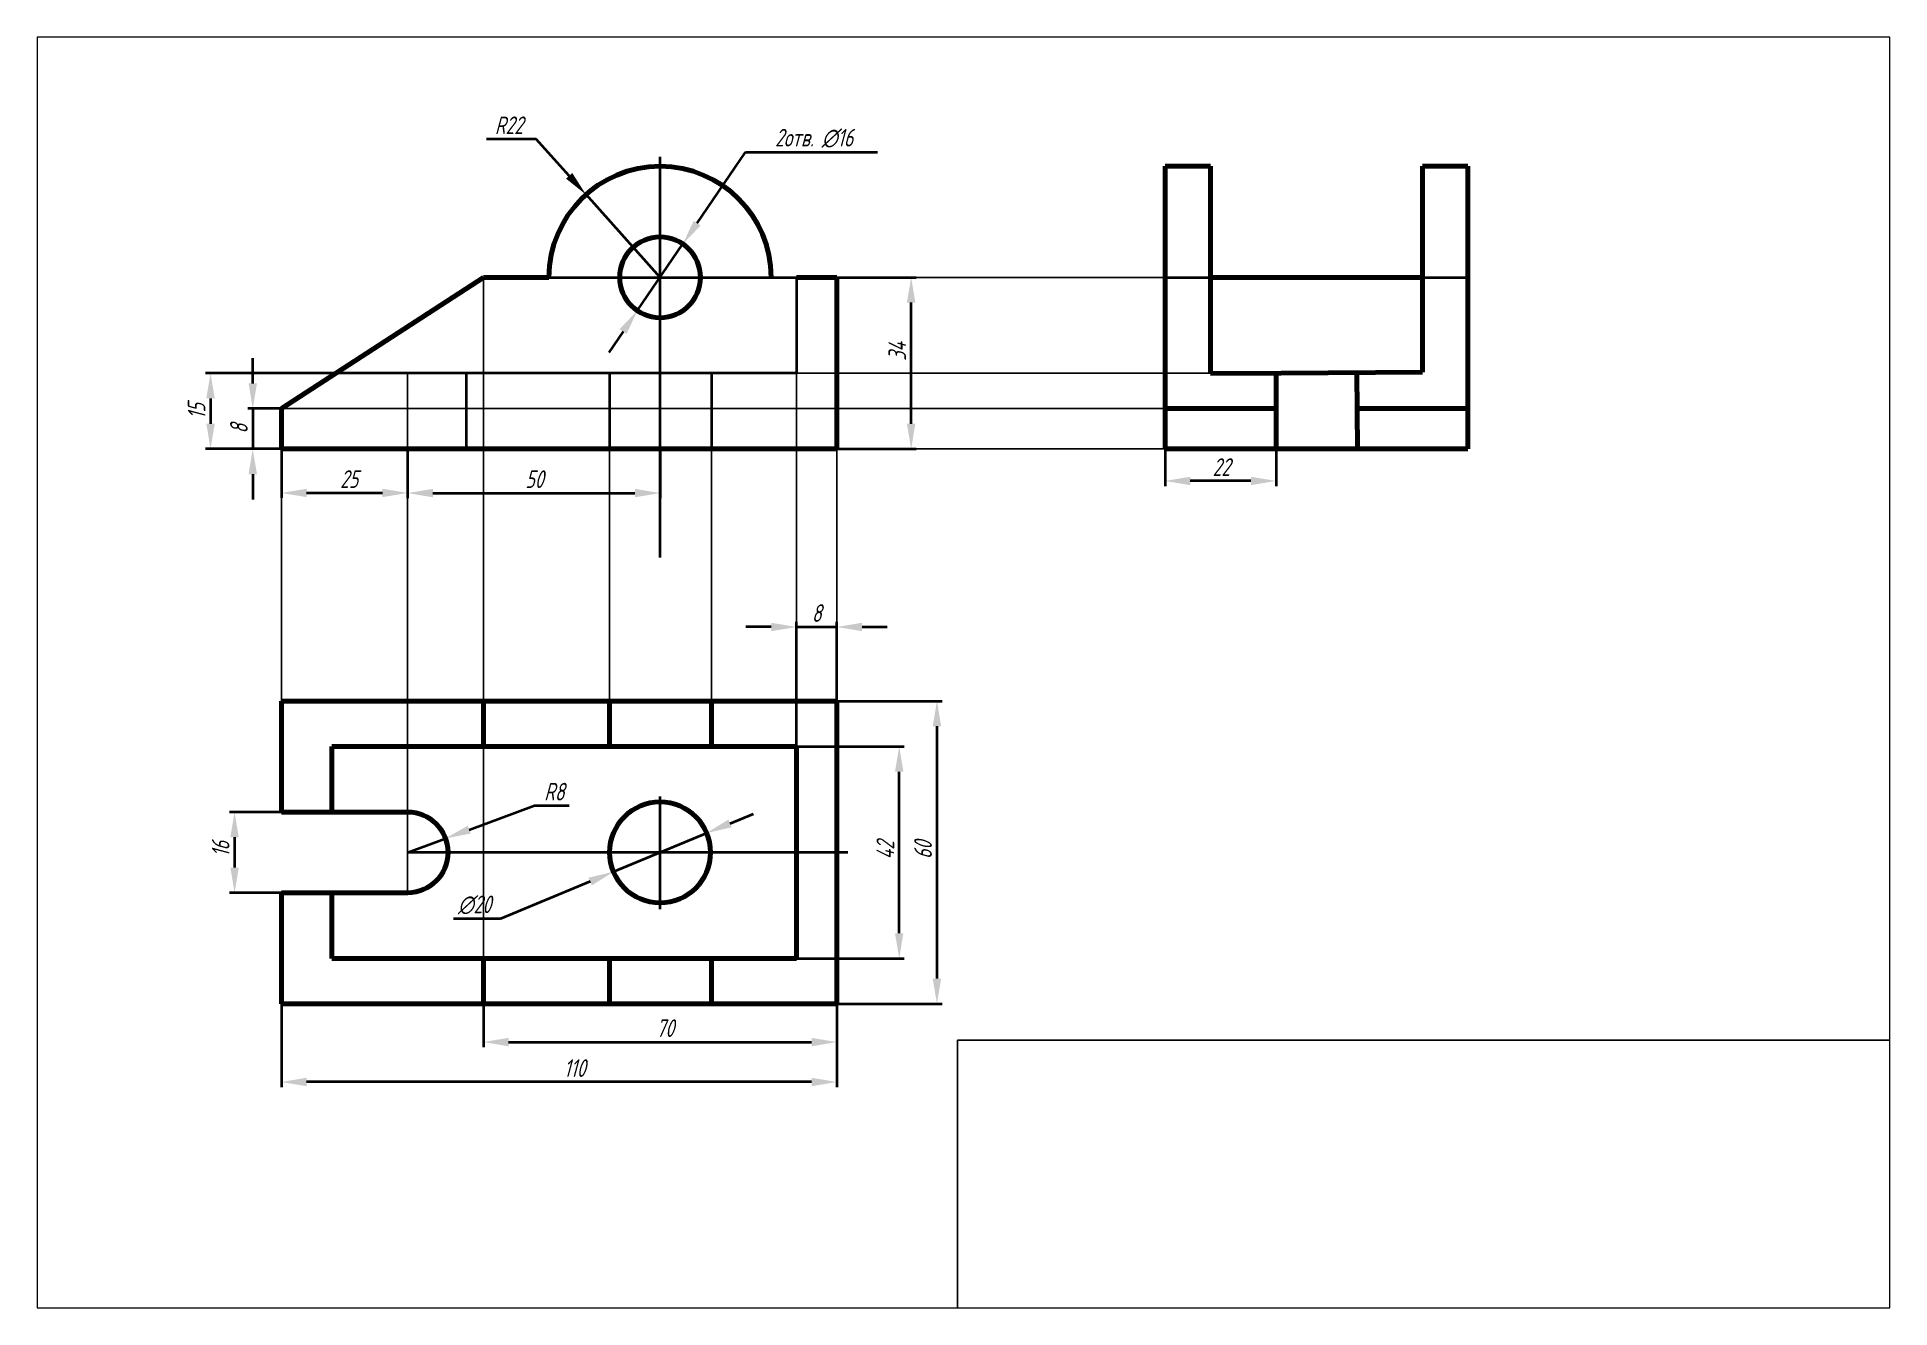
# Paper-space layout 'Лист1' of a CAD drawing. Header units: inches. Extents: x 1.14 to 10.22, y 0.78 to 7.01.
# The model-space entities are those that its viewports show. They can reach past a viewport. Long polylines and large blocks are cut down to what shows.
import ezdxf

# ---------------------------------------------------------------- set-up
doc = ezdxf.new("R2010")
doc.units = ezdxf.units.IN
doc.header["$MEASUREMENT"] = 0
doc.linetypes.add('ACAD_ISO02W100', pattern=[15, 12, -3])
doc.linetypes.add('ACAD_ISO10W100', pattern=[18, 12, -3, 0, -3])
for name, color, linetype, lineweight in [('аннотации', 1, 'Continuous', 40), ('осевые', 4, 'ACAD_ISO10W100', 40), ('основные', 250, 'Continuous', 90), ('штриховые', 3, 'ACAD_ISO02W100', 40)]:
    doc.layers.add(name, color=color, linetype=linetype, lineweight=lineweight)
doc.styles.add('ГОСТ', font='', dxfattribs={"width": 0.9, "oblique": 15})
doc.styles.get('ГОСТ').set_extended_font_data('GOST 2.304-81')
doc.dimstyles.new('ГОСТ', dxfattribs={"dimtxt": 3.5, "dimasz": 5, "dimexe": 1, "dimexo": 0, "dimgap": 1, "dimtad": 1, "dimtoh": 1, "dimdec": 1, "dimtxsty": 'ГОСТ', "dimcen": 0, "dimclrd": 256, "dimclre": 256, "dimclrt": 256, "dimadec": 0, "dimazin": 0, "dimtfac": 1, "dimtdec": 1, "dimtmove": 0, "dimatfit": 0, "dimfxl": 1, "dimlwd": -1, "dimlwe": -1, "dimarcsym": 0})

# ---------------------------------------------------------------- blocks, each defined once
blk = doc.blocks.new('*D37')
at = {"layer": 'Defpoints', "color": 0, "transparency": 16777216}
for p in [(1300.96, 249.9), (1315.68, 249.9), (1300.96, 215.9)]:
    blk.add_point(p, dxfattribs=at)
at = {"layer": 'аннотации', "transparency": 16777216}
for p, q in [((1300.96, 249.9), (1316.68, 249.9)), ((1315.68, 220.9), (1315.68, 244.9)), ((1300.96, 215.9), (1316.68, 215.9))]:
    blk.add_line(p, q, dxfattribs=at)
for points in [[(1314.84, 244.9), (1316.51, 244.9), (1315.68, 249.9)], [(1314.84, 220.9), (1316.51, 220.9), (1315.68, 215.9)]]:
    blk.add_solid(points, dxfattribs=at)
at = {"layer": 'аннотации', "transparency": 16777216, "insert": (1312.93, 235.22), "char_height": 3.5, "attachment_point": 5, "rotation": 90, "style": 'ГОСТ'}
blk.add_mtext('34', dxfattribs=at)
blk = doc.blocks.new('*D38')
at = {"layer": 'Defpoints', "color": 0, "transparency": 16777216}
for p in [(1190.96, 215.9), (1215.96, 215.9), (1215.96, 207.19)]:
    blk.add_point(p, dxfattribs=at)
at = {"layer": 'аннотации', "transparency": 16777216}
for p, q in [((1190.96, 215.9), (1190.96, 206.19)), ((1215.96, 215.9), (1215.96, 206.19)), ((1195.96, 207.19), (1210.96, 207.19))]:
    blk.add_line(p, q, dxfattribs=at)
for points in [[(1195.96, 208.02), (1195.96, 206.35), (1190.96, 207.19)], [(1210.96, 208.02), (1210.96, 206.35), (1215.96, 207.19)]]:
    blk.add_solid(points, dxfattribs=at)
at = {"layer": 'аннотации', "transparency": 16777216, "insert": (1204.38, 209.94), "char_height": 3.5, "attachment_point": 5, "style": 'ГОСТ'}
blk.add_mtext('25', dxfattribs=at)
blk = doc.blocks.new('*D39')
at = {"layer": 'Defpoints', "color": 0, "transparency": 16777216}
for p in [(1201.72, 230.9), (1176.93, 215.9), (1201.72, 215.9)]:
    blk.add_point(p, dxfattribs=at)
at = {"layer": 'аннотации', "transparency": 16777216}
for p, q in [((1201.72, 230.9), (1175.93, 230.9)), ((1176.93, 225.9), (1176.93, 220.9)), ((1201.72, 215.9), (1175.93, 215.9))]:
    blk.add_line(p, q, dxfattribs=at)
for points in [[(1176.1, 225.9), (1177.77, 225.9), (1176.93, 230.9)], [(1176.1, 220.9), (1177.77, 220.9), (1176.93, 215.9)]]:
    blk.add_solid(points, dxfattribs=at)
at = {"layer": 'аннотации', "transparency": 16777216, "insert": (1174.18, 223.39), "char_height": 3.5, "attachment_point": 5, "rotation": 90, "style": 'ГОСТ'}
blk.add_mtext('15', dxfattribs=at)
blk = doc.blocks.new('*D40')
at = {"layer": 'Defpoints', "color": 0, "transparency": 16777216}
for p in [(1190.96, 223.9), (1185.3, 215.9), (1190.96, 215.9)]:
    blk.add_point(p, dxfattribs=at)
at = {"layer": 'аннотации', "transparency": 16777216}
for p, q in [((1185.3, 228.9), (1185.3, 233.9)), ((1190.96, 223.9), (1184.3, 223.9)), ((1185.3, 223.9), (1185.3, 215.9)), ((1190.96, 215.9), (1184.3, 215.9)), ((1185.3, 210.9), (1185.3, 205.9))]:
    blk.add_line(p, q, dxfattribs=at)
for points in [[(1184.47, 228.9), (1186.13, 228.9), (1185.3, 223.9)], [(1184.47, 210.9), (1186.13, 210.9), (1185.3, 215.9)]]:
    blk.add_solid(points, dxfattribs=at)
at = {"layer": 'аннотации', "transparency": 16777216, "insert": (1182.55, 219.9), "char_height": 3.5, "attachment_point": 5, "rotation": 90, "style": 'ГОСТ'}
blk.add_mtext('8', dxfattribs=at)
blk = doc.blocks.new('*D41')
at = {"layer": 'Defpoints', "color": 0, "transparency": 16777216}
for p in [(1251.29, 266.29), (1265.96, 249.9)]:
    blk.add_point(p, dxfattribs=at)
at = {"layer": 'аннотации', "transparency": 16777216}
for p, q in [((1241.45, 277.28), (1231.59, 277.28)), ((1247.95, 270.02), (1241.45, 277.28)), ((1265.96, 249.9), (1251.29, 266.29))]:
    blk.add_line(p, q, dxfattribs=at)
blk.add_solid([(1248.57, 270.57), (1247.33, 269.46), (1251.29, 266.29)], dxfattribs=at)
at = {"layer": 'аннотации', "transparency": 16777216, "insert": (1236.02, 280.03), "char_height": 3.5, "attachment_point": 5, "style": 'ГОСТ'}
blk.add_mtext('R22', dxfattribs=at)
blk = doc.blocks.new('*D42')
at = {"layer": 'Defpoints', "color": 0, "transparency": 16777216}
for p in [(1270.47, 256.51), (1261.45, 243.29)]:
    blk.add_point(p, dxfattribs=at)
at = {"layer": 'аннотации', "transparency": 16777216}
for p, q in [((1273.29, 260.64), (1282.9, 274.71)), ((1282.9, 274.71), (1309.01, 274.71)), ((1261.45, 243.29), (1270.47, 256.51)), ((1258.63, 239.17), (1255.81, 235.04))]:
    blk.add_line(p, q, dxfattribs=at)
for points in [[(1272.6, 261.11), (1273.98, 260.17), (1270.47, 256.51)], [(1257.94, 239.64), (1259.32, 238.7), (1261.45, 243.29)]]:
    blk.add_solid(points, dxfattribs=at)
at = {"layer": 'аннотации', "transparency": 16777216, "insert": (1296.45, 277.46), "char_height": 3.5, "attachment_point": 5, "style": 'ГОСТ'}
blk.add_mtext('2отв. ∅16', dxfattribs=at)
blk = doc.blocks.new('*D43')
at = {"layer": 'Defpoints', "color": 0, "transparency": 16777216}
for p in [(1300.96, 180.63), (1292.96, 156.96), (1300.96, 156.96)]:
    blk.add_point(p, dxfattribs=at)
at = {"layer": 'аннотации', "transparency": 16777216}
for p, q in [((1287.96, 180.63), (1282.96, 180.63)), ((1292.96, 156.96), (1292.96, 181.63)), ((1292.96, 180.63), (1300.96, 180.63)), ((1300.96, 156.96), (1300.96, 181.63)), ((1305.96, 180.63), (1310.96, 180.63))]:
    blk.add_line(p, q, dxfattribs=at)
for points in [[(1287.96, 181.46), (1287.96, 179.79), (1292.96, 180.63)], [(1305.96, 181.46), (1305.96, 179.79), (1300.96, 180.63)]]:
    blk.add_solid(points, dxfattribs=at)
at = {"layer": 'аннотации', "transparency": 16777216, "insert": (1296.96, 183.38), "char_height": 3.5, "attachment_point": 5, "style": 'ГОСТ'}
blk.add_mtext('8', dxfattribs=at)
blk = doc.blocks.new('*D44')
at = {"layer": 'Defpoints', "color": 0, "transparency": 16777216}
for p in [(1300.96, 165.96), (1300.96, 105.96), (1320.79, 105.96)]:
    blk.add_point(p, dxfattribs=at)
at = {"layer": 'аннотации', "transparency": 16777216}
for p, q in [((1300.96, 165.96), (1321.79, 165.96)), ((1320.79, 160.96), (1320.79, 110.96)), ((1300.96, 105.96), (1321.79, 105.96))]:
    blk.add_line(p, q, dxfattribs=at)
for points in [[(1319.95, 160.96), (1321.62, 160.96), (1320.79, 165.96)], [(1319.95, 110.96), (1321.62, 110.96), (1320.79, 105.96)]]:
    blk.add_solid(points, dxfattribs=at)
at = {"layer": 'аннотации', "transparency": 16777216, "insert": (1318.04, 136.45), "char_height": 3.5, "attachment_point": 5, "rotation": 90, "style": 'ГОСТ'}
blk.add_mtext('60', dxfattribs=at)
blk = doc.blocks.new('*D45')
at = {"layer": 'Defpoints', "color": 0, "transparency": 16777216}
for p in [(1292.96, 156.96), (1313.32, 156.96), (1292.96, 114.96)]:
    blk.add_point(p, dxfattribs=at)
at = {"layer": 'аннотации', "transparency": 16777216}
for p, q in [((1292.96, 156.96), (1314.32, 156.96)), ((1313.32, 119.96), (1313.32, 151.96)), ((1292.96, 114.96), (1314.32, 114.96))]:
    blk.add_line(p, q, dxfattribs=at)
for points in [[(1312.48, 151.96), (1314.15, 151.96), (1313.32, 156.96)], [(1312.48, 119.96), (1314.15, 119.96), (1313.32, 114.96)]]:
    blk.add_solid(points, dxfattribs=at)
at = {"layer": 'аннотации', "transparency": 16777216, "insert": (1310.57, 136.41), "char_height": 3.5, "attachment_point": 5, "rotation": 90, "style": 'ГОСТ'}
blk.add_mtext('42', dxfattribs=at)
blk = doc.blocks.new('*D46')
at = {"layer": 'Defpoints', "color": 0, "transparency": 16777216}
for p in [(1230.96, 105.96), (1300.96, 105.96), (1300.96, 98.39)]:
    blk.add_point(p, dxfattribs=at)
at = {"layer": 'аннотации', "transparency": 16777216}
for p, q in [((1230.96, 105.96), (1230.96, 97.39)), ((1300.96, 105.96), (1300.96, 97.39)), ((1235.96, 98.39), (1295.96, 98.39))]:
    blk.add_line(p, q, dxfattribs=at)
for points in [[(1235.96, 99.22), (1235.96, 97.55), (1230.96, 98.39)], [(1295.96, 99.22), (1295.96, 97.55), (1300.96, 98.39)]]:
    blk.add_solid(points, dxfattribs=at)
at = {"layer": 'аннотации', "transparency": 16777216, "insert": (1266.95, 101.14), "char_height": 3.5, "attachment_point": 5, "style": 'ГОСТ'}
blk.add_mtext('70', dxfattribs=at)
blk = doc.blocks.new('*D47')
at = {"layer": 'Defpoints', "color": 0, "transparency": 16777216}
for p in [(1190.96, 105.96), (1300.96, 105.96), (1190.96, 90.48)]:
    blk.add_point(p, dxfattribs=at)
at = {"layer": 'аннотации', "transparency": 16777216}
for p, q in [((1190.96, 105.96), (1190.96, 89.48)), ((1300.96, 105.96), (1300.96, 89.48)), ((1295.96, 90.48), (1195.96, 90.48))]:
    blk.add_line(p, q, dxfattribs=at)
for points in [[(1195.96, 91.31), (1195.96, 89.64), (1190.96, 90.48)], [(1295.96, 91.31), (1295.96, 89.64), (1300.96, 90.48)]]:
    blk.add_solid(points, dxfattribs=at)
at = {"layer": 'аннотации', "transparency": 16777216, "insert": (1249.05, 93.23), "char_height": 3.5, "attachment_point": 5, "style": 'ГОСТ'}
blk.add_mtext('110', dxfattribs=at)
blk = doc.blocks.new('*D48')
at = {"layer": 'Defpoints', "color": 0, "transparency": 16777216}
for p in [(1190.96, 143.96), (1181.69, 127.96), (1190.96, 127.96)]:
    blk.add_point(p, dxfattribs=at)
at = {"layer": 'аннотации', "transparency": 16777216}
for p, q in [((1190.96, 143.96), (1180.69, 143.96)), ((1181.69, 138.96), (1181.69, 132.96)), ((1190.96, 127.96), (1180.69, 127.96))]:
    blk.add_line(p, q, dxfattribs=at)
for points in [[(1180.86, 138.96), (1182.53, 138.96), (1181.69, 143.96)], [(1180.86, 132.96), (1182.53, 132.96), (1181.69, 127.96)]]:
    blk.add_solid(points, dxfattribs=at)
at = {"layer": 'аннотации', "transparency": 16777216, "insert": (1178.94, 136.64), "char_height": 3.5, "attachment_point": 5, "rotation": 90, "style": 'ГОСТ'}
blk.add_mtext('16', dxfattribs=at)
blk = doc.blocks.new('*D49')
at = {"layer": 'Defpoints', "color": 0, "transparency": 16777216}
for p in [(1275.19, 139.8), (1256.73, 132.12)]:
    blk.add_point(p, dxfattribs=at)
at = {"layer": 'аннотации', "transparency": 16777216}
for p, q in [((1279.81, 141.72), (1284.43, 143.64)), ((1275.19, 139.8), (1256.73, 132.12)), ((1252.11, 130.2), (1234.34, 122.81)), ((1234.34, 122.81), (1225.08, 122.81))]:
    blk.add_line(p, q, dxfattribs=at)
for points in [[(1279.49, 142.49), (1280.13, 140.95), (1275.19, 139.8)], [(1251.79, 130.97), (1252.43, 129.43), (1256.73, 132.12)]]:
    blk.add_solid(points, dxfattribs=at)
at = {"layer": 'аннотации', "transparency": 16777216, "insert": (1229.21, 125.56), "char_height": 3.5, "attachment_point": 5, "style": 'ГОСТ'}
blk.add_mtext('∅20', dxfattribs=at)
blk = doc.blocks.new('*D50')
at = {"layer": 'Defpoints', "color": 0, "transparency": 16777216}
for p in [(1215.96, 135.96), (1223.46, 138.74)]:
    blk.add_point(p, dxfattribs=at)
at = {"layer": 'аннотации', "transparency": 16777216}
for p, q in [((1228.15, 140.47), (1241.06, 145.25)), ((1241.06, 145.25), (1247.96, 145.25)), ((1215.96, 135.96), (1223.46, 138.74))]:
    blk.add_line(p, q, dxfattribs=at)
blk.add_solid([(1227.86, 141.25), (1228.44, 139.69), (1223.46, 138.74)], dxfattribs=at)
at = {"layer": 'аннотации', "transparency": 16777216, "insert": (1245.01, 148), "char_height": 3.5, "attachment_point": 5, "style": 'ГОСТ'}
blk.add_mtext('R8', dxfattribs=at)
blk = doc.blocks.new('*D51')
at = {"layer": 'Defpoints', "color": 0, "transparency": 16777216}
for p in [(1215.96, 215.9), (1265.96, 215.9), (1265.96, 207.16)]:
    blk.add_point(p, dxfattribs=at)
at = {"layer": 'аннотации', "transparency": 16777216}
for p, q in [((1215.96, 215.9), (1215.96, 206.16)), ((1265.96, 215.9), (1265.96, 206.16)), ((1220.96, 207.16), (1260.96, 207.16))]:
    blk.add_line(p, q, dxfattribs=at)
for points in [[(1220.96, 207.99), (1220.96, 206.32), (1215.96, 207.16)], [(1260.96, 207.99), (1260.96, 206.32), (1265.96, 207.16)]]:
    blk.add_solid(points, dxfattribs=at)
at = {"layer": 'аннотации', "transparency": 16777216, "insert": (1241.07, 209.91), "char_height": 3.5, "attachment_point": 5, "style": 'ГОСТ'}
blk.add_mtext('50', dxfattribs=at)
blk = doc.blocks.new('*D52')
at = {"layer": 'Defpoints', "color": 0, "transparency": 16777216}
for p in [(1365.95, 215.94), (1387.95, 215.94), (1365.95, 209.56)]:
    blk.add_point(p, dxfattribs=at)
at = {"layer": 'аннотации', "transparency": 16777216}
for p, q in [((1365.95, 215.94), (1365.95, 208.56)), ((1387.95, 215.94), (1387.95, 208.56)), ((1382.95, 209.56), (1370.95, 209.56))]:
    blk.add_line(p, q, dxfattribs=at)
for points in [[(1370.95, 210.39), (1370.95, 208.73), (1365.95, 209.56)], [(1382.95, 210.39), (1382.95, 208.73), (1387.95, 209.56)]]:
    blk.add_solid(points, dxfattribs=at)
at = {"layer": 'аннотации', "transparency": 16777216, "insert": (1377.11, 212.31), "char_height": 3.5, "attachment_point": 5, "style": 'ГОСТ'}
blk.add_mtext('22', dxfattribs=at)

msp = doc.modelspace()

# ---------------------------------------------------------------- linework, layer by layer
at = {"layer": 'Defpoints'}
for p, q in [((1509.83, 43.76), (1509.83, 330.76)), ((1230.96, 249.9), (1230.96, 105.96)), ((1300.96, 249.9), (1365.95, 249.9)), ((1215.96, 143.96), (1215.96, 230.9)), ((1292.96, 230.9), (1374.95, 230.9)), ((1292.96, 230.9), (1292.96, 156.96)), ((1190.96, 223.9), (1365.95, 223.94)), ((1190.96, 215.9), (1190.96, 165.96)), ((1255.96, 215.9), (1255.96, 165.96)), ((1276.15, 215.9), (1276.15, 165.96)), ((1300.96, 215.9), (1365.95, 215.94)), ((1300.96, 215.9), (1300.96, 165.96)), ((1215.96, 127.96), (1215.96, 143.96)), ((1509.83, 98.76), (1324.83, 98.76)), ((1324.83, 98.76), (1324.83, 43.76))]:
    msp.add_line(p, q, dxfattribs=at)
at = {"layer": 'осевые'}
for p, q in [((1265.96, 194.38), (1265.96, 273.79)), ((1243.96, 249.9), (1292.96, 249.9)), ((1365.95, 249.9), (1374.95, 249.9)), ((1416.95, 249.9), (1425.95, 249.9))]:
    msp.add_line(p, q, dxfattribs=at)
at = {"layer": 'осевые', "ltscale": 2}
for p, q in [((1265.96, 124.75), (1265.96, 147.01)), ((1303.13, 135.96), (1215.96, 135.96))]:
    msp.add_line(p, q, dxfattribs=at)
at = {"layer": 'основные'}
for p, q in [((1365.95, 249.9), (1365.95, 271.9)), ((1365.95, 271.9), (1374.95, 271.9)), ((1374.95, 271.9), (1374.95, 249.9)), ((1416.95, 249.9), (1416.95, 271.9)), ((1416.95, 271.9), (1425.95, 271.9)), ((1425.95, 271.9), (1425.95, 249.9)), ((1230.96, 249.9), (1190.96, 223.9)), ((1243.96, 249.9), (1230.96, 249.9)), ((1300.96, 249.9), (1292.96, 249.9)), ((1300.96, 215.9), (1300.96, 249.9)), ((1365.95, 223.94), (1365.95, 249.9)), ((1374.95, 230.85), (1374.95, 249.9)), ((1374.95, 249.9), (1416.95, 249.9)), ((1416.95, 231.12), (1416.95, 249.9)), ((1425.95, 223.94), (1425.95, 249.9)), ((1388.97, 230.94), (1374.95, 230.85)), ((1387.95, 215.94), (1387.95, 230.93)), ((1388.97, 230.94), (1416.95, 231.12)), ((1404.09, 215.94), (1403.95, 231.04)), ((1190.96, 215.9), (1190.96, 223.9)), ((1365.95, 215.94), (1365.95, 223.94)), ((1365.95, 223.94), (1387.95, 223.94)), ((1403.95, 223.94), (1425.95, 223.94)), ((1425.95, 215.94), (1425.95, 223.94)), ((1190.96, 215.9), (1300.96, 215.9)), ((1365.95, 215.94), (1425.95, 215.94)), ((1190.96, 165.96), (1300.96, 165.96)), ((1190.96, 143.96), (1190.96, 165.96)), ((1230.96, 165.96), (1230.96, 156.96)), ((1255.96, 165.96), (1255.96, 156.96)), ((1276.15, 165.96), (1276.15, 156.96)), ((1300.96, 165.96), (1300.96, 105.96)), ((1200.96, 156.96), (1292.96, 156.96)), ((1200.96, 143.96), (1200.96, 156.96)), ((1292.96, 114.96), (1292.96, 156.96)), ((1215.96, 143.96), (1190.96, 143.96)), ((1190.96, 105.96), (1190.96, 127.96)), ((1190.96, 127.96), (1215.96, 127.96)), ((1200.96, 114.96), (1200.96, 127.96)), ((1200.96, 114.96), (1292.96, 114.96)), ((1230.96, 114.96), (1230.96, 105.96)), ((1255.96, 114.96), (1255.96, 105.96)), ((1276.15, 114.96), (1276.15, 105.96)), ((1300.96, 105.96), (1190.96, 105.96))]:
    msp.add_line(p, q, dxfattribs=at)
for centre, radius in [((1265.96, 249.9), 8), ((1265.96, 135.96), 10)]:
    msp.add_circle(centre, radius, dxfattribs=at)
for centre, radius, start, end in [((1265.96, 249.9), 22, 0, 180), ((1215.96, 135.96), 8, 270, 90)]:
    msp.add_arc(centre, radius, start, end, dxfattribs=at)
at = {"layer": 'штриховые'}
for p, q in [((1292.96, 249.9), (1292.96, 230.9)), ((1292.96, 230.9), (1201.72, 230.9)), ((1227.58, 230.9), (1227.58, 215.9)), ((1255.96, 230.9), (1255.96, 215.9)), ((1276.15, 230.9), (1276.15, 215.9))]:
    msp.add_line(p, q, dxfattribs=at)

# ---------------------------------------------------------------- dimensions: what is measured, and where the dimension line sits
at = {"layer": 'аннотации'}
dim = msp.add_diameter_dim_2p(p1=(1261.45, 243.29), p2=(1270.47, 256.51), text='2отв. <>', dimstyle='ГОСТ', dxfattribs=at)
dim.commit()
dim.dimension.update_dxf_attribs({"geometry": '*D42', "text_midpoint": (1296.45, 274.71), "dimtype": 163})
for center, mpoint, picture, middle in [((1265.96, 249.9), (1251.29, 266.29), '*D41', (1236.02, 277.28)), ((1215.96, 135.96), (1223.46, 138.74), '*D50', (1245.01, 145.25))]:
    dim = msp.add_radius_dim(center=center, mpoint=mpoint, dimstyle='ГОСТ', dxfattribs=at)
    dim.commit()
    dim.dimension.update_dxf_attribs({"geometry": picture, "text_midpoint": middle, "dimtype": 164})
for base, p1, p2, picture, middle in [((1315.68, 249.9), (1300.96, 215.9), (1300.96, 249.9), '*D37', (1315.68, 235.22)), ((1185.3, 215.9), (1190.96, 223.9), (1190.96, 215.9), '*D40', (1185.3, 219.9)), ((1176.93, 215.9), (1201.72, 230.9), (1201.72, 215.9), '*D39', (1176.93, 223.39)), ((1320.79, 105.96), (1300.96, 165.96), (1300.96, 105.96), '*D44', (1320.79, 136.45)), ((1313.32, 156.96), (1292.96, 114.96), (1292.96, 156.96), '*D45', (1313.32, 136.41)), ((1181.69, 127.96), (1190.96, 143.96), (1190.96, 127.96), '*D48', (1181.69, 136.64))]:
    dim = msp.add_linear_dim(base=base, p1=p1, p2=p2, angle=90, dimstyle='ГОСТ', dxfattribs=at)
    dim.commit()
    dim.dimension.update_dxf_attribs({"geometry": picture, "text_midpoint": middle, "dimtype": 160})
for base, p1, p2, picture, middle in [((1215.96, 207.19), (1190.96, 215.9), (1215.96, 215.9), '*D38', (1204.38, 207.19)), ((1265.96, 207.16), (1215.96, 215.9), (1265.96, 215.9), '*D51', (1241.07, 207.16)), ((1365.95, 209.56), (1387.95, 215.94), (1365.95, 215.94), '*D52', (1377.11, 209.56)), ((1300.96, 180.63), (1292.96, 156.96), (1300.96, 156.96), '*D43', (1296.96, 180.63)), ((1190.96, 90.48), (1300.96, 105.96), (1190.96, 105.96), '*D47', (1249.05, 90.48)), ((1300.96, 98.39), (1230.96, 105.96), (1300.96, 105.96), '*D46', (1266.95, 98.39))]:
    dim = msp.add_linear_dim(base=base, p1=p1, p2=p2, dimstyle='ГОСТ', dxfattribs=at)
    dim.commit()
    dim.dimension.update_dxf_attribs({"geometry": picture, "text_midpoint": middle, "dimtype": 160})
dim = msp.add_diameter_dim_2p(p1=(1275.19, 139.8), p2=(1256.73, 132.12), dimstyle='ГОСТ', dxfattribs=at)
dim.commit()
dim.dimension.update_dxf_attribs({"geometry": '*D49', "text_midpoint": (1229.21, 122.81), "dimtype": 163})

psp = doc.layouts.new('Лист1')

# ---------------------------------------------------------------- viewports
at = {"layer": 'аннотации'}
psp.add_viewport(center=(5.6783, 3.8967), size=(9.0853, 6.234667), view_center_point=(1326.0449, 171.6111), view_height=251.802204, dxfattribs=at)

doc.saveas('drawing.dxf')
